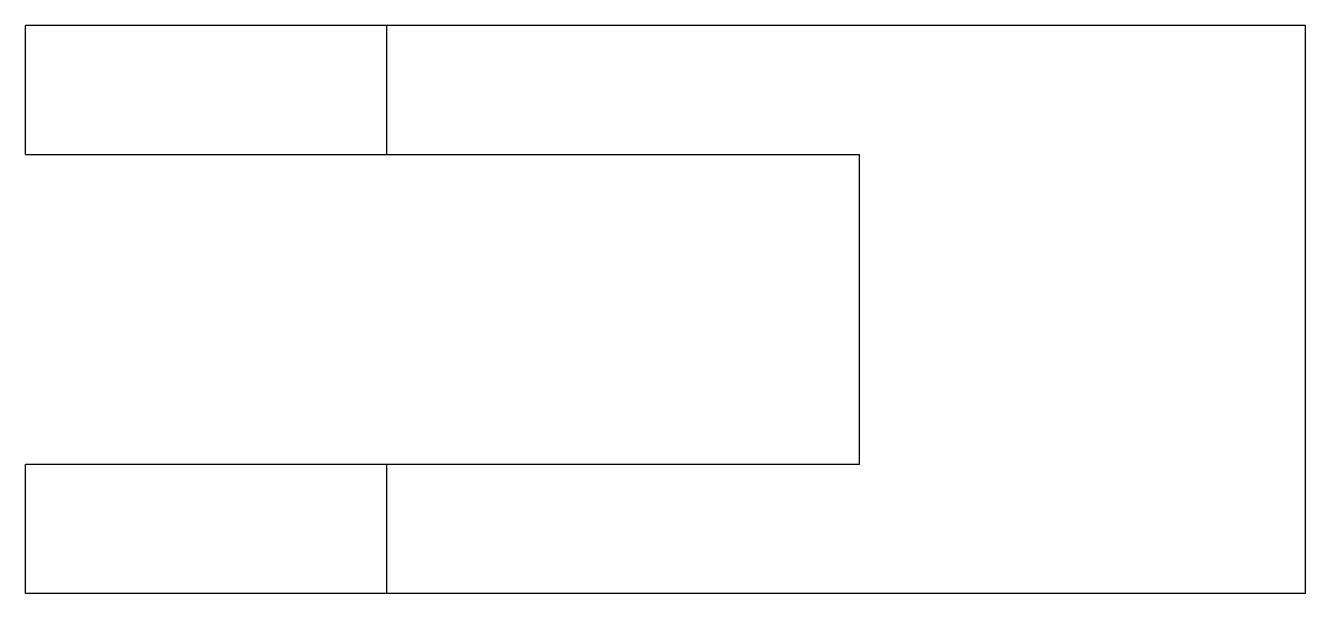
# Model space of a CAD drawing. Header units: metres. Extents: x -12.3 to 37.3, y -22 to 0.
import ezdxf

# ---------------------------------------------------------------- set-up
doc = ezdxf.new("R2010")
doc.units = ezdxf.units.M

msp = doc.modelspace()

# ---------------------------------------------------------------- linework, layer by layer
for points in [[(-12.3, -5), (-12.3, -4.9), (-12.3, -4.8), (-12.3, -4.7), (-12.3, -4.6), (-12.3, -4.5), (-12.3, -4.4), (-12.3, -4.3), (-12.3, -4.2), (-12.3, -4.1), (-12.3, -4), (-12.3, -3.9), (-12.3, -3.8), (-12.3, -3.7), (-12.3, -3.6), (-12.3, -3.5), (-12.3, -3.4), (-12.3, -3.3), (-12.3, -3.2), (-12.3, -3.1), (-12.3, -3), (-12.3, -2.9), (-12.3, -2.8), (-12.3, -2.7), (-12.3, -2.6), (-12.3, -2.5), (-12.3, -2.4), (-12.3, -2.3), (-12.3, -2.2), (-12.3, -2.1), (-12.3, -2), (-12.3, -1.9), (-12.3, -1.8), (-12.3, -1.7), (-12.3, -1.6), (-12.3, -1.5), (-12.3, -1.4), (-12.3, -1.3), (-12.3, -1.2), (-12.3, -1.1), (-12.3, -1), (-12.3, -0.9), (-12.3, -0.8), (-12.3, -0.7), (-12.3, -0.6), (-12.3, -0.5), (-12.3, -0.4), (-12.3, -0.3), (-12.3, -0.2), (-12.3, -0.1), (-12.3, 0)], [(1.7, 0), (1.651, 0), (1.602, 0), (1.553, 0), (1.462, 0), (1.317, 0), (1.172, 0), (1.027, 0), (0.807, 0), (0.573, 0), (0.34, 0), (0.084, 0), (-0.226, 0), (-0.537, 0), (-0.847, 0), (-1.201, 0), (-1.573, 0), (-1.944, 0), (-2.322, 0), (-2.736, 0), (-3.151, 0), (-3.565, 0), (-3.992, 0), (-4.428, 0), (-4.864, 0), (-5.3, 0), (-5.736, 0), (-6.172, 0), (-6.608, 0), (-7.035, 0), (-7.449, 0), (-7.864, 0), (-8.278, 0), (-8.656, 0), (-9.027, 0), (-9.399, 0), (-9.753, 0), (-10.063, 0), (-10.374, 0), (-10.684, 0), (-10.94, 0), (-11.173, 0), (-11.407, 0), (-11.627, 0), (-11.772, 0), (-11.917, 0), (-12.062, 0), (-12.153, 0), (-12.202, 0), (-12.251, 0), (-12.3, 0)], [(1.7, -5), (1.7, -4.9), (1.7, -4.8), (1.7, -4.7), (1.7, -4.6), (1.7, -4.5), (1.7, -4.4), (1.7, -4.3), (1.7, -4.2), (1.7, -4.1), (1.7, -4), (1.7, -3.9), (1.7, -3.8), (1.7, -3.7), (1.7, -3.6), (1.7, -3.5), (1.7, -3.4), (1.7, -3.3), (1.7, -3.2), (1.7, -3.1), (1.7, -3), (1.7, -2.9), (1.7, -2.8), (1.7, -2.7), (1.7, -2.6), (1.7, -2.5), (1.7, -2.4), (1.7, -2.3), (1.7, -2.2), (1.7, -2.1), (1.7, -2), (1.7, -1.9), (1.7, -1.8), (1.7, -1.7), (1.7, -1.6), (1.7, -1.5), (1.7, -1.4), (1.7, -1.3), (1.7, -1.2), (1.7, -1.1), (1.7, -1), (1.7, -0.9), (1.7, -0.8), (1.7, -0.7), (1.7, -0.6), (1.7, -0.5), (1.7, -0.4), (1.7, -0.3), (1.7, -0.2), (1.7, -0.1), (1.7, 0)], [(37.3, 0), (36.588, 0), (35.876, 0), (35.164, 0), (34.452, 0), (33.74, 0), (33.028, 0), (32.316, 0), (31.604, 0), (30.892, 0), (30.18, 0), (29.468, 0), (28.756, 0), (28.044, 0), (27.332, 0), (26.62, 0), (25.908, 0), (25.196, 0), (24.484, 0), (23.772, 0), (23.06, 0), (22.348, 0), (21.636, 0), (20.924, 0), (20.212, 0), (19.5, 0), (18.788, 0), (18.076, 0), (17.364, 0), (16.652, 0), (15.94, 0), (15.228, 0), (14.516, 0), (13.804, 0), (13.092, 0), (12.38, 0), (11.668, 0), (10.956, 0), (10.244, 0), (9.532, 0), (8.82, 0), (8.108, 0), (7.396, 0), (6.684, 0), (5.972, 0), (5.26, 0), (4.548, 0), (3.836, 0), (3.124, 0), (2.412, 0), (1.7, 0)], [(37.3, -22), (37.3, -21.56), (37.3, -21.12), (37.3, -20.68), (37.3, -20.24), (37.3, -19.8), (37.3, -19.36), (37.3, -18.92), (37.3, -18.48), (37.3, -18.04), (37.3, -17.6), (37.3, -17.16), (37.3, -16.72), (37.3, -16.28), (37.3, -15.84), (37.3, -15.4), (37.3, -14.96), (37.3, -14.52), (37.3, -14.08), (37.3, -13.64), (37.3, -13.2), (37.3, -12.76), (37.3, -12.32), (37.3, -11.88), (37.3, -11.44), (37.3, -11), (37.3, -10.56), (37.3, -10.12), (37.3, -9.68), (37.3, -9.24), (37.3, -8.8), (37.3, -8.36), (37.3, -7.92), (37.3, -7.48), (37.3, -7.04), (37.3, -6.6), (37.3, -6.16), (37.3, -5.72), (37.3, -5.28), (37.3, -4.84), (37.3, -4.4), (37.3, -3.96), (37.3, -3.52), (37.3, -3.08), (37.3, -2.64), (37.3, -2.2), (37.3, -1.76), (37.3, -1.32), (37.3, -0.88), (37.3, -0.44), (37.3, 0)], [(-12.3, -5), (-12.251, -5), (-12.202, -5), (-12.153, -5), (-12.062, -5), (-11.917, -5), (-11.772, -5), (-11.627, -5), (-11.407, -5), (-11.173, -5), (-10.94, -5), (-10.684, -5), (-10.374, -5), (-10.063, -5), (-9.753, -5), (-9.399, -5), (-9.027, -5), (-8.656, -5), (-8.278, -5), (-7.864, -5), (-7.449, -5), (-7.035, -5), (-6.608, -5), (-6.172, -5), (-5.736, -5), (-5.3, -5), (-4.864, -5), (-4.428, -5), (-3.992, -5), (-3.565, -5), (-3.151, -5), (-2.736, -5), (-2.322, -5), (-1.944, -5), (-1.573, -5), (-1.201, -5), (-0.847, -5), (-0.537, -5), (-0.226, -5), (0.084, -5), (0.34, -5), (0.573, -5), (0.807, -5), (1.027, -5), (1.172, -5), (1.317, -5), (1.462, -5), (1.553, -5), (1.602, -5), (1.651, -5), (1.7, -5)], [(1.7, -5), (2.066, -5), (2.432, -5), (2.798, -5), (3.164, -5), (3.53, -5), (3.896, -5), (4.262, -5), (4.628, -5), (4.994, -5), (5.36, -5), (5.726, -5), (6.092, -5), (6.458, -5), (6.824, -5), (7.19, -5), (7.556, -5), (7.922, -5), (8.288, -5), (8.654, -5), (9.02, -5), (9.386, -5), (9.752, -5), (10.118, -5), (10.484, -5), (10.85, -5), (11.216, -5), (11.582, -5), (11.948, -5), (12.314, -5), (12.68, -5), (13.046, -5), (13.412, -5), (13.778, -5), (14.144, -5), (14.51, -5), (14.876, -5), (15.242, -5), (15.608, -5), (15.974, -5), (16.34, -5), (16.706, -5), (17.072, -5), (17.438, -5), (17.804, -5), (18.17, -5), (18.536, -5), (18.902, -5), (19.268, -5), (19.634, -5), (20, -5)], [(20, -5), (20, -5.24), (20, -5.48), (20, -5.72), (20, -5.96), (20, -6.2), (20, -6.44), (20, -6.68), (20, -6.92), (20, -7.16), (20, -7.4), (20, -7.64), (20, -7.88), (20, -8.12), (20, -8.36), (20, -8.6), (20, -8.84), (20, -9.08), (20, -9.32), (20, -9.56), (20, -9.8), (20, -10.04), (20, -10.28), (20, -10.52), (20, -10.76), (20, -11), (20, -11.24), (20, -11.48), (20, -11.72), (20, -11.96), (20, -12.2), (20, -12.44), (20, -12.68), (20, -12.92), (20, -13.16), (20, -13.4), (20, -13.64), (20, -13.88), (20, -14.12), (20, -14.36), (20, -14.6), (20, -14.84), (20, -15.08), (20, -15.32), (20, -15.56), (20, -15.8), (20, -16.04), (20, -16.28), (20, -16.52), (20, -16.76), (20, -17)], [(1.7, -17), (1.651, -17), (1.602, -17), (1.553, -17), (1.462, -17), (1.317, -17), (1.172, -17), (1.027, -17), (0.807, -17), (0.573, -17), (0.34, -17), (0.084, -17), (-0.226, -17), (-0.537, -17), (-0.847, -17), (-1.201, -17), (-1.573, -17), (-1.944, -17), (-2.322, -17), (-2.736, -17), (-3.151, -17), (-3.565, -17), (-3.992, -17), (-4.428, -17), (-4.864, -17), (-5.3, -17), (-5.736, -17), (-6.172, -17), (-6.608, -17), (-7.035, -17), (-7.449, -17), (-7.864, -17), (-8.278, -17), (-8.656, -17), (-9.027, -17), (-9.399, -17), (-9.753, -17), (-10.063, -17), (-10.374, -17), (-10.684, -17), (-10.94, -17), (-11.173, -17), (-11.407, -17), (-11.627, -17), (-11.772, -17), (-11.917, -17), (-12.062, -17), (-12.153, -17), (-12.202, -17), (-12.251, -17), (-12.3, -17)], [(-12.3, -22), (-12.3, -21.9), (-12.3, -21.8), (-12.3, -21.7), (-12.3, -21.6), (-12.3, -21.5), (-12.3, -21.4), (-12.3, -21.3), (-12.3, -21.2), (-12.3, -21.1), (-12.3, -21), (-12.3, -20.9), (-12.3, -20.8), (-12.3, -20.7), (-12.3, -20.6), (-12.3, -20.5), (-12.3, -20.4), (-12.3, -20.3), (-12.3, -20.2), (-12.3, -20.1), (-12.3, -20), (-12.3, -19.9), (-12.3, -19.8), (-12.3, -19.7), (-12.3, -19.6), (-12.3, -19.5), (-12.3, -19.4), (-12.3, -19.3), (-12.3, -19.2), (-12.3, -19.1), (-12.3, -19), (-12.3, -18.9), (-12.3, -18.8), (-12.3, -18.7), (-12.3, -18.6), (-12.3, -18.5), (-12.3, -18.4), (-12.3, -18.3), (-12.3, -18.2), (-12.3, -18.1), (-12.3, -18), (-12.3, -17.9), (-12.3, -17.8), (-12.3, -17.7), (-12.3, -17.6), (-12.3, -17.5), (-12.3, -17.4), (-12.3, -17.3), (-12.3, -17.2), (-12.3, -17.1), (-12.3, -17)], [(20, -17), (19.634, -17), (19.268, -17), (18.902, -17), (18.536, -17), (18.17, -17), (17.804, -17), (17.438, -17), (17.072, -17), (16.706, -17), (16.34, -17), (15.974, -17), (15.608, -17), (15.242, -17), (14.876, -17), (14.51, -17), (14.144, -17), (13.778, -17), (13.412, -17), (13.046, -17), (12.68, -17), (12.314, -17), (11.948, -17), (11.582, -17), (11.216, -17), (10.85, -17), (10.484, -17), (10.118, -17), (9.752, -17), (9.386, -17), (9.02, -17), (8.654, -17), (8.288, -17), (7.922, -17), (7.556, -17), (7.19, -17), (6.824, -17), (6.458, -17), (6.092, -17), (5.726, -17), (5.36, -17), (4.994, -17), (4.628, -17), (4.262, -17), (3.896, -17), (3.53, -17), (3.164, -17), (2.798, -17), (2.432, -17), (2.066, -17), (1.7, -17)], [(1.7, -22), (1.7, -21.9), (1.7, -21.8), (1.7, -21.7), (1.7, -21.6), (1.7, -21.5), (1.7, -21.4), (1.7, -21.3), (1.7, -21.2), (1.7, -21.1), (1.7, -21), (1.7, -20.9), (1.7, -20.8), (1.7, -20.7), (1.7, -20.6), (1.7, -20.5), (1.7, -20.4), (1.7, -20.3), (1.7, -20.2), (1.7, -20.1), (1.7, -20), (1.7, -19.9), (1.7, -19.8), (1.7, -19.7), (1.7, -19.6), (1.7, -19.5), (1.7, -19.4), (1.7, -19.3), (1.7, -19.2), (1.7, -19.1), (1.7, -19), (1.7, -18.9), (1.7, -18.8), (1.7, -18.7), (1.7, -18.6), (1.7, -18.5), (1.7, -18.4), (1.7, -18.3), (1.7, -18.2), (1.7, -18.1), (1.7, -18), (1.7, -17.9), (1.7, -17.8), (1.7, -17.7), (1.7, -17.6), (1.7, -17.5), (1.7, -17.4), (1.7, -17.3), (1.7, -17.2), (1.7, -17.1), (1.7, -17)], [(1.7, -22), (1.651, -22), (1.602, -22), (1.553, -22), (1.462, -22), (1.317, -22), (1.172, -22), (1.027, -22), (0.807, -22), (0.573, -22), (0.34, -22), (0.084, -22), (-0.226, -22), (-0.537, -22), (-0.847, -22), (-1.201, -22), (-1.573, -22), (-1.944, -22), (-2.322, -22), (-2.736, -22), (-3.151, -22), (-3.565, -22), (-3.992, -22), (-4.428, -22), (-4.864, -22), (-5.3, -22), (-5.736, -22), (-6.172, -22), (-6.608, -22), (-7.035, -22), (-7.449, -22), (-7.864, -22), (-8.278, -22), (-8.656, -22), (-9.027, -22), (-9.399, -22), (-9.753, -22), (-10.063, -22), (-10.374, -22), (-10.684, -22), (-10.94, -22), (-11.173, -22), (-11.407, -22), (-11.627, -22), (-11.772, -22), (-11.917, -22), (-12.062, -22), (-12.153, -22), (-12.202, -22), (-12.251, -22), (-12.3, -22)], [(37.3, -22), (36.588, -22), (35.876, -22), (35.164, -22), (34.452, -22), (33.74, -22), (33.028, -22), (32.316, -22), (31.604, -22), (30.892, -22), (30.18, -22), (29.468, -22), (28.756, -22), (28.044, -22), (27.332, -22), (26.62, -22), (25.908, -22), (25.196, -22), (24.484, -22), (23.772, -22), (23.06, -22), (22.348, -22), (21.636, -22), (20.924, -22), (20.212, -22), (19.5, -22), (18.788, -22), (18.076, -22), (17.364, -22), (16.652, -22), (15.94, -22), (15.228, -22), (14.516, -22), (13.804, -22), (13.092, -22), (12.38, -22), (11.668, -22), (10.956, -22), (10.244, -22), (9.532, -22), (8.82, -22), (8.108, -22), (7.396, -22), (6.684, -22), (5.972, -22), (5.26, -22), (4.548, -22), (3.836, -22), (3.124, -22), (2.412, -22), (1.7, -22)]]:
    msp.add_lwpolyline(points)

doc.saveas('drawing.dxf')
